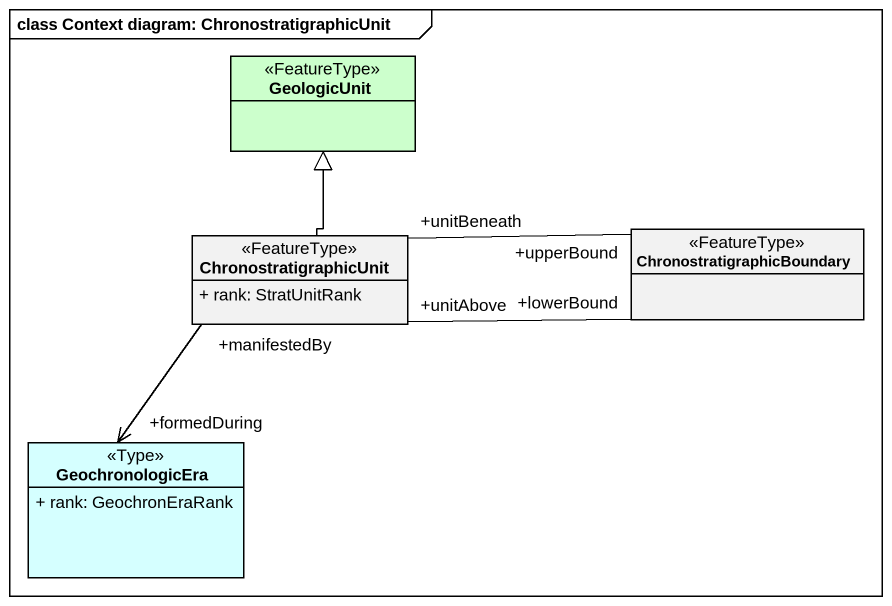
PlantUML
@startuml
mainframe class Context diagram: ChronostratigraphicUnit
hide circle
hide empty members
skinparam classAttributeIconSize 0
class GeologicUnit <<FeatureType>> #CCFFCC
class ChronostratigraphicUnit <<FeatureType>> {
  + rank: StratUnitRank
}
class ChronostratigraphicBoundary <<FeatureType>>
class GeochronologicEra <<Type>> #D5FFFF {
  + rank: GeochronEraRank
}
ChronostratigraphicUnit -up-|> GeologicUnit
ChronostratigraphicUnit "+unitAbove" -right- "+lowerBound" ChronostratigraphicBoundary
ChronostratigraphicUnit "+unitBeneath" -right- "+upperBound" ChronostratigraphicBoundary
GeochronologicEra "+formedDuring" <-up- "+manifestedBy" ChronostratigraphicUnit
@enduml
